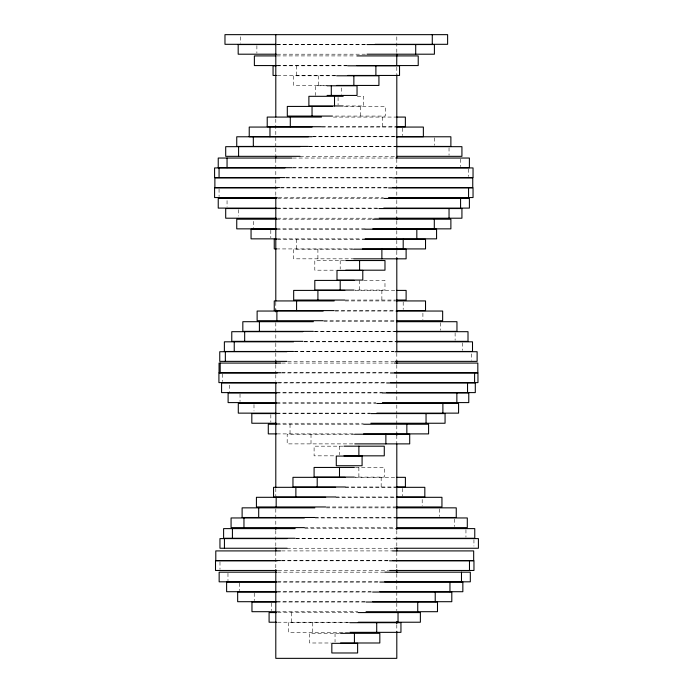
<?xml version="1.0" encoding="UTF-8"?>
<svg xmlns="http://www.w3.org/2000/svg" width="693" height="693" viewBox="0 0 693 693"><rect width="100%" height="100%" fill="white"/><g stroke="black" fill="none" stroke-linecap="round" stroke-linejoin="round"><path stroke-width="0.52" stroke-dasharray="3.46 2.6" d="M276.802 44.309L366.64 44.309M277.148 44.551L366.216 44.551M277.148 54.201L366.216 54.201M276.957 55.908L355.734 55.908M276.957 65.566L347.106 65.566M277.356 65.8L347.747 65.8M277.356 75.459L335.836 75.459M335.932 75.788L293.659 75.788L293.659 85.447L326.983 85.447M327.096 85.776L315.558 85.776L315.558 95.435M357.302 96.31L363.704 96.31L363.704 105.968L343.416 105.968M344.352 106.427L385.282 106.427L385.282 116.078L333.584 116.078M333.316 117.074L395.928 117.074M322.072 126.732L395.928 126.732M321.812 127.062L396.353 127.062M312.967 136.72L396.353 136.72M312.318 136.781L395.824 136.781M309.078 146.431L395.824 146.431M308.723 146.673L396.171 146.673M300.095 156.332L396.171 156.332M292.888 158.039L394.741 158.039M292.888 167.697L394.577 167.697M292.403 167.923L394.144 167.923M285.914 177.581L392.914 177.581M286.088 177.919L392.914 177.919M280.691 187.569L388.591 187.569M280.518 187.907L388.591 187.907M278.352 197.557L383.342 197.557M277.737 198.441L382.848 198.441M276.819 208.099L378.517 208.099M277.434 208.55L378.906 208.55M277.434 218.208L378.906 218.208M276.689 219.205L372.072 219.205M276.689 228.855L365.211 228.855M276.888 229.192L365.15 229.192M276.888 238.851L361.226 238.851M277.443 239.276L361.296 239.276M276.377 248.926L353.768 248.926M353.915 249.168L293.676 249.168L293.676 258.827L353.915 258.827M344.655 260.533L314.804 260.533L314.804 270.192L336.131 270.192M363.66 280.414L384.979 280.414L384.979 290.064L355.128 290.064M354.989 290.402L395.573 290.402M345.305 300.052L395.573 300.052M345.175 300.935L395.677 300.935M335.273 310.594L395.677 310.594M335.014 311.044L396.37 311.044M323.874 320.703L396.37 320.703M323.796 321.699L396.119 321.699M314.076 331.358L396.119 331.358M314.804 331.687L395.772 331.687M304.01 341.346L395.772 341.346M304.158 341.814L395.963 341.814M294.456 351.472L393.806 351.472M294.317 351.715L393.91 351.715M287.838 361.365L393.91 361.365M281.843 363.071L393.39 363.071M281.843 372.73L390.142 372.73M281.488 372.964L389.501 372.964M278.248 382.614L385.187 382.614M277.676 382.952L385.758 382.952M276.802 392.61L382.519 392.61M276.663 392.94L382.449 392.94M276.663 402.598L375.97 402.598M276.724 403.473L376.316 403.473M276.724 413.132L370.357 413.132M276.706 413.591L370.391 413.591M276.706 423.241L363.279 423.241M276.94 424.237L362.56 424.237M276.94 433.896L353.898 433.896M354.764 434.225L287.179 434.225L287.179 443.884L354.764 443.884M342.888 446.179L314.094 446.179L314.094 455.838L335.421 455.838M355.483 467.446L384.277 467.446L384.277 477.096L355.483 477.096M354.851 477.33L395.92 477.33M345.166 486.988L395.92 486.988M345.305 487.318L396.041 487.318M335.637 496.976L396.041 496.976M336.079 497.305L396.361 497.305M326.394 506.964L396.361 506.964M326.325 507.848L395.798 507.848M314.83 517.498L395.798 517.498M315.176 517.957L396.145 517.957M304.383 527.616L395.062 527.616M304.747 528.612L394.707 528.612M296.093 538.262L393.624 538.262M295.764 538.6L393.035 538.6M287.119 548.25L393.035 548.25M281.609 550.909L392.749 550.909M281.609 560.568L388.435 560.568M281.436 560.81L388.582 560.81M278.188 570.469L388.582 570.469M277.572 572.175L383.757 572.175M277.572 581.825L379.435 581.825M277.269 582.059L379.825 582.059M277.269 591.718L371.188 591.718M276.914 592.047L371.916 592.047M276.914 601.706L365.436 601.706M276.724 602.035L366.069 602.035M276.724 611.694L357.839 611.694M277.598 612.577L358.281 612.577M277.598 622.227L349.454 622.227M349.315 622.686L288.513 622.686L288.513 632.345L349.315 632.345M339.501 633.333L309.641 633.333L309.641 642.991L330.968 642.991M473.934 539.674L473.934 546.11M471.535 353.854L471.535 360.299M468.563 168.997L468.563 176.507M465.947 529.677L465.947 537.188M462.638 342.888L462.638 350.398M460.576 159.113L460.576 166.623M455.119 332.761L455.119 340.272M454.409 519.031L454.409 526.541M449.038 147.748L449.038 155.258M440.384 322.773L440.384 330.284M439.674 508.922L439.674 516.432M434.303 137.846L434.303 145.357M422.903 313.193L422.903 319.629M422.193 499.454L422.193 505.89M403.196 302.009L403.196 309.52M402.633 128.136L402.633 135.646M402.494 488.392L402.494 495.902M396.803 36.816L396.803 53.058M396.803 67.134L396.803 73.631M396.803 159.173L396.803 178.664M396.803 179.747L396.803 199.237M396.803 200.32L396.803 208.983M396.803 210.066L396.803 216.562M396.803 220.894L396.803 229.556M396.803 230.639L396.803 239.302M396.803 240.384L396.803 246.881M396.803 251.212L396.803 257.709M396.803 352.997L396.803 359.494M396.803 364.908L396.803 373.57M396.803 374.653L396.803 383.316M396.803 384.398L396.803 400.641M396.803 404.972L396.803 413.634M396.803 414.717L396.803 424.462M396.803 425.545L396.803 433.125M396.803 435.291L396.803 442.87M396.803 530.578L396.803 546.82M396.803 552.234L396.803 569.559M396.803 573.891L396.803 602.044M396.803 603.127L396.803 610.706M396.803 624.783L396.803 630.197M382.293 117.074L382.293 126.732M381.878 290.402L381.878 300.052M381.167 477.33L381.167 486.988M360.559 106.427L360.559 116.078M359.589 280.414L359.589 290.064M358.879 467.446L358.879 477.096M341.294 87.924L341.294 94.361M340.202 260.533L340.202 269.118M339.492 446.179L339.492 454.764M338.08 97.384L338.08 104.894M335.04 633.333L335.04 641.917M318.737 75.788L318.737 85.447M317.905 249.168L317.905 258.827M312.751 622.686L312.751 632.345M311.01 434.225L311.01 443.884M296.708 65.8L296.708 75.459M296.587 239.276L296.587 248.926M291.424 612.577L291.424 622.227M290.029 424.237L290.029 433.896M275.797 119.109L275.797 147.262M275.797 148.345L275.797 154.842M275.797 159.173L275.797 178.664M275.797 179.747L275.797 197.072M275.797 302.105L275.797 309.684M275.797 322.678L275.797 342.169M275.797 343.252L275.797 351.914M275.797 352.997L275.797 359.494M275.797 364.908L275.797 373.57M275.797 374.653L275.797 381.15M275.797 488.348L275.797 495.928M275.797 508.922L275.797 526.247M275.797 530.578L275.797 546.82M275.797 552.234L275.797 569.559M271.725 603.109L271.725 610.62M270.807 230.267L270.807 237.777M270.833 414.657L270.833 422.167M256.886 45.625L256.886 53.136M254.244 593.121L254.244 600.632M253.993 404.547L253.993 410.984M253.326 221.353L253.326 227.789M240.315 36.798L240.315 43.235M240.021 394.014L240.021 401.524M239.509 583.134L239.509 590.644M238.591 209.624L238.591 216.06M229.34 385.1L229.34 391.536M227.971 573.25L227.971 580.76M227.053 200.589L227.053 207.025M222.28 374.038L222.28 381.548M219.984 561.884L219.984 569.395M219.066 188.972L219.066 196.483"/><path stroke-width="1.04" d="M275.719 44.309L224.974 44.309L224.974 34.65L447.617 34.65L447.617 44.309L375.052 44.309M276.065 44.551L238.184 44.551L238.184 54.201L276.377 54.201M366.995 44.551L434.407 44.551L434.407 54.201L366.995 54.201M275.944 55.908L254.374 55.908L254.374 65.566L275.944 65.566M356.817 55.908L418.217 55.908L418.217 65.566L356.817 65.566M276.299 65.8L273.059 65.8L273.059 75.459L276.299 75.459M347.747 65.8L399.54 65.8L399.54 75.459L347.747 75.459M336.659 75.788L378.932 75.788L378.932 85.447L336.659 85.447M327.096 85.776L357.042 85.776L357.042 95.435L327.096 95.435M343.165 96.31L308.887 96.31L308.887 105.968L343.165 105.968M332.501 106.427L287.309 106.427L287.309 116.078L332.501 116.078M321.491 117.074L267.221 117.074L267.221 126.732L321.491 126.732M396.768 117.074L405.37 117.074L405.37 126.732L396.768 126.732M312.093 127.062L249.229 127.062L249.229 136.72L312.093 136.72M396.353 127.062L423.362 127.062L423.362 136.72L396.353 136.72M308.385 136.781L236.746 136.781L236.746 146.431L308.385 146.431M396.517 136.781L450.883 136.781L450.883 146.431L396.517 146.431M300.095 146.673L225.701 146.673L225.701 156.332L300.095 156.332M397.193 146.673L461.928 146.673L461.928 156.332L397.193 156.332M291.97 158.039L218.234 158.039L218.234 167.697L291.97 167.697M395.824 158.039L469.395 158.039L469.395 167.697L395.824 167.697M284.996 167.923L214.587 167.923L214.587 177.581L284.996 177.581M395.227 167.923L473.042 167.923L473.042 177.581L395.227 177.581M279.608 177.919L214.873 177.919L214.873 187.569L279.608 187.569M392.914 177.919L472.756 177.919L472.756 187.569L392.914 187.569M277.269 187.907L214.587 187.907L214.587 197.557L277.269 197.557M388.591 187.907L473.042 187.907L473.042 197.557L388.591 197.557M276.654 198.441L218.234 198.441L218.234 208.099L276.654 208.099M383.757 198.441L469.395 198.441L469.395 208.099L383.757 208.099M276.412 208.55L225.701 208.55L225.701 218.208L276.412 218.208M378.906 208.55L461.928 208.55L461.928 218.208L378.906 218.208M276.689 219.205L236.746 219.205L236.746 228.855L276.689 228.855M372.773 219.205L450.883 219.205L450.883 228.855L372.773 228.855M276.186 229.192L251.057 229.192L251.057 238.851L276.186 238.851M365.15 229.192L436.573 229.192L436.573 238.851L365.15 238.851M276.403 239.276L274.255 239.276L274.255 248.926L276.403 248.926M362.37 239.276L425.528 239.276L425.528 248.926L362.37 248.926M353.915 249.168L406.115 249.168L406.115 258.827L353.915 258.827M345.72 260.533L384.979 260.533L384.979 270.192L345.72 270.192M354.062 280.414L314.804 280.414L314.804 290.064L354.062 290.064M344.802 290.402L293.676 290.402L293.676 300.052L344.802 300.052M396.431 290.402L406.115 290.402L406.115 300.052L396.431 300.052M334.199 300.935L274.255 300.935L274.255 310.594L334.199 310.594M396.517 300.935L425.528 300.935L425.528 310.594L396.517 310.594M323.172 311.044L257.129 311.044L257.129 320.703L323.172 320.703M396.37 311.044L442.654 311.044L442.654 320.703L396.37 320.703M313.383 321.699L242.827 321.699L242.827 331.358L313.383 331.358M396.509 321.699L456.956 321.699L456.956 331.358L396.509 331.358M302.936 331.687L231.774 331.687L231.774 341.346L302.936 341.346M396.803 331.687L468.009 331.687L468.009 341.346L396.803 341.346M293.537 341.814L224.376 341.814L224.376 351.472L293.537 351.472M397.037 341.814L472.505 341.814L472.505 351.472L396.872 351.472M286.937 351.715L219.759 351.715L219.759 361.365L286.937 361.365M394.993 351.715L477.122 351.715L477.122 361.365L394.993 361.365M280.804 363.071L219.057 363.071L219.057 372.73L280.804 372.73M394.464 363.071L477.824 363.071L477.824 372.73L394.464 372.73M277.174 372.964L218.919 372.964L218.919 382.614L277.174 382.614M390.445 372.964L477.962 372.964L477.962 382.614L390.445 382.614M276.602 382.952L221.587 382.952L221.587 392.61L276.602 392.61M386.633 382.952L475.294 382.952L475.294 392.61L386.633 392.61M276.663 392.94L228.11 392.94L228.11 402.598L276.663 402.598M382.406 392.94L468.771 392.94L468.771 402.598L382.406 402.598M276.178 403.473L238.288 403.473L238.288 413.132L276.178 413.132M376.853 403.473L458.584 403.473L458.584 413.132L376.853 413.132M276.247 413.591L251.819 413.591L251.819 423.241L276.247 423.241M370.859 413.591L445.062 413.591L445.062 423.241L370.859 423.241M276.568 424.237L268.286 424.237L268.286 433.896L276.568 433.896M363.548 424.237L428.595 424.237L428.595 433.896L363.548 433.896M354.764 434.225L409.702 434.225L409.702 443.884L354.764 443.884M343.953 446.179L384.277 446.179L384.277 455.838L343.953 455.838M354.418 467.446L314.094 467.446L314.094 477.096L354.418 477.096M345.166 477.33L292.966 477.33L292.966 486.988L345.166 486.988M396.794 477.33L405.405 477.33L405.405 486.988L396.794 486.988M335.637 487.318L273.544 487.318L273.544 496.976L335.637 496.976M396.89 487.318L424.826 487.318L424.826 496.976L396.89 496.976M325.693 497.305L256.427 497.305L256.427 506.964L325.693 506.964M396.361 497.305L441.943 497.305L441.943 506.964L396.361 506.964M314.83 507.848L242.117 507.848L242.117 517.498L314.83 517.498M396.491 507.848L456.254 507.848L456.254 517.498L396.872 517.498M304.383 517.957L231.072 517.957L231.072 527.616L304.383 527.616M397.167 517.957L467.299 517.957L467.299 527.616L397.167 527.616M295.175 528.612L223.605 528.612L223.605 538.262L295.175 538.262M395.79 528.612L474.766 528.612L474.766 538.262L395.79 538.262M287.119 538.6L219.958 538.6L219.958 548.25L287.119 548.25M394.109 538.6L478.413 538.6L478.413 548.25L394.109 548.25M280.526 550.909L215.792 550.909L215.792 560.568L280.526 560.568M392.749 550.909L473.674 550.909L473.674 560.568L392.749 560.568M277.105 560.81L215.506 560.81L215.506 570.469L277.105 570.469M389.501 560.81L473.96 560.81L473.96 570.469L389.501 570.469M276.654 572.175L219.153 572.175L219.153 581.825L276.49 581.825M384.676 572.175L470.313 572.175L470.313 581.825L384.676 581.825M276.247 582.059L226.62 582.059L226.62 591.718L276.247 591.718M379.825 582.059L462.846 582.059L462.846 591.718L379.825 591.718M276.533 592.047L237.664 592.047L237.664 601.706L276.533 601.706M372.609 592.047L451.801 592.047L451.801 601.706L372.609 601.706M276.031 602.035L251.966 602.035L251.966 611.694L276.031 611.694M366.069 602.035L437.491 602.035L437.491 611.694L366.069 611.694M276.611 612.577L269.092 612.577L269.092 622.227L276.611 622.227M358.281 612.577L420.374 612.577L420.374 622.227L358.281 622.227M349.826 622.686L400.952 622.686L400.952 632.345L349.826 632.345M340.566 633.333L379.825 633.333L379.825 642.991L340.566 642.991M474.601 372.964L474.601 382.614M469.482 560.81L469.482 570.469M468.563 187.907L468.563 197.557M467.541 382.952L467.541 392.61M461.486 572.175L461.486 581.825M460.576 198.441L460.576 208.099M456.86 392.94L456.86 402.598M449.956 582.059L449.956 591.718M449.038 208.55L449.038 218.208M442.888 403.473L442.888 413.132M435.221 592.047L435.221 601.706M434.303 219.205L434.303 228.855M432.276 34.65L432.276 44.309M426.048 413.591L426.048 423.241M417.74 602.035L417.74 611.694M416.822 229.192L416.822 238.851M415.705 44.551L415.705 54.201M406.843 424.237L406.843 433.896M403.196 239.276L403.196 248.926M398.033 612.577L398.033 622.227M396.803 54.141L396.717 65.566M396.803 74.714L396.803 158.091M396.803 217.645L396.803 219.811M396.803 247.964L396.803 250.13M396.803 257.709L396.803 351.914M396.803 360.577L396.803 363.825M396.803 433.125L396.803 435.291M396.803 443.953L396.803 529.495M396.803 547.903L396.803 551.152M396.803 569.559L396.803 572.808M396.803 621.534L396.803 623.7M396.803 631.28L396.803 658.35L275.797 658.35L275.797 569.559M385.871 434.225L385.871 443.884M381.878 249.168L381.878 258.827M376.715 622.686L376.715 632.345M375.892 65.8L375.892 75.459M359.589 260.533L359.589 270.192M358.879 446.179L358.879 455.838M354.426 633.333L354.426 642.991M353.863 75.788L353.863 85.447M340.202 280.414L340.202 290.064M339.492 467.446L339.492 477.096M334.511 96.31L334.511 105.968M331.297 85.776L331.297 95.435M317.905 290.402L317.905 300.052M317.203 477.33L317.203 486.988M312.041 106.427L312.041 116.078M296.587 300.935L296.587 310.594M295.876 487.318L295.876 496.976M290.298 117.074L290.298 126.732M276.888 311.044L276.888 320.703M276.178 497.305L276.178 506.964M275.797 34.65L275.797 116.944M275.797 155.925L275.797 158.091M275.797 197.072L275.797 301.022M275.797 309.684L275.797 311.85M275.797 360.577L275.797 363.825M275.797 382.233L275.797 487.266M275.797 527.33L275.797 529.495M275.797 547.903L275.797 551.152M269.967 127.062L269.967 136.72M259.407 321.699L259.407 331.358M258.697 507.848L258.697 517.498M253.326 136.781L253.326 146.431M244.672 331.687L244.672 341.346M243.962 517.957L243.962 527.616M238.591 146.673L238.591 156.332M234.243 341.814L234.243 351.472M232.424 528.612L232.424 538.262M227.053 158.039L227.053 167.697M225.346 351.715L225.346 361.365M224.437 538.6L224.437 548.25M220.183 363.071L220.183 372.73M219.066 167.923L219.066 177.581M362.786 270.417L336.997 270.417L336.997 280.076L362.786 280.076L362.786 270.417M362.084 456.081L336.287 456.081L336.287 465.739L362.084 465.739L362.084 456.081M357.623 643.329L331.834 643.329L331.834 652.979L357.623 652.979L357.623 643.329"/></g></svg>
